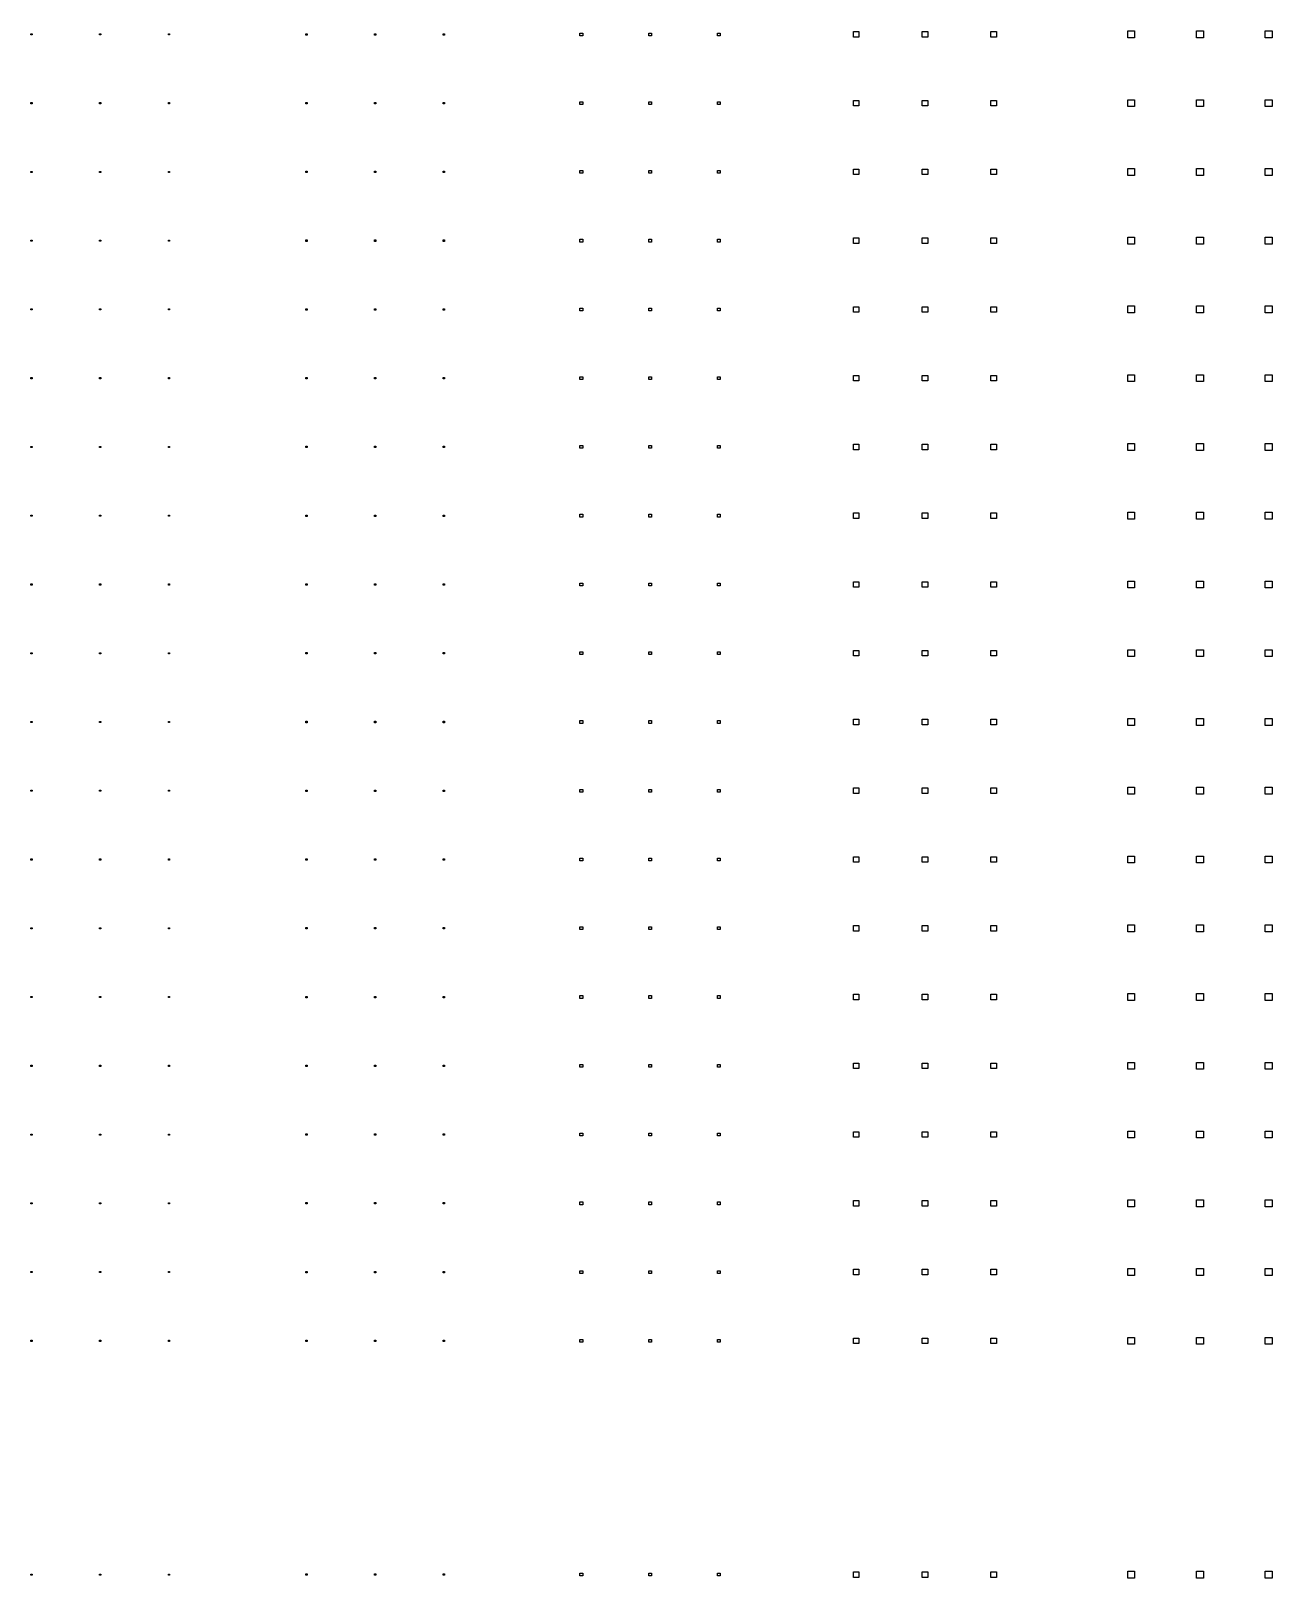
# Model space of a CAD drawing. Extents: x -21493 to 21493, y -12519 to 35265.
# Drawn here: x -9501 to -475, y -1048 to 10199 of the extents above; entities that cross this region are included whole.
import ezdxf

# ---------------------------------------------------------------- set-up
doc = ezdxf.new("R2010")
doc.units = 0
doc.layers.add('L0D0_0', color=1, linetype='CONTINUOUS')

msp = doc.modelspace()

# ---------------------------------------------------------------- linework, layer by layer
at = {"layer": 'L0D0_0'}
for points in [[(-9500.77, 10169.624), (-9500.77, 10177.621), (-9492.773, 10177.621), (-9492.773, 10169.624)], [(-9000.94, 10169.624), (-9000.94, 10177.621), (-8992.943, 10177.621), (-8992.943, 10169.624)], [(-8501.111, 10169.624), (-8501.111, 10177.621), (-8493.11, 10177.621), (-8493.11, 10169.624)], [(-7502.447, 10168.624), (-7502.447, 10178.62), (-7492.451, 10178.62), (-7492.451, 10168.624)], [(-7002.618, 10168.624), (-7002.618, 10178.62), (-6992.622, 10178.62), (-6992.622, 10168.624)], [(-6502.789, 10168.624), (-6502.789, 10178.62), (-6492.793, 10178.62), (-6492.793, 10168.624)], [(-5508.128, 10163.626), (-5508.128, 10183.618), (-5488.132, 10183.618), (-5488.132, 10163.626)], [(-5008.298, 10163.626), (-5008.298, 10183.618), (-4988.302, 10183.618), (-4988.302, 10163.626)], [(-4508.465, 10163.626), (-4508.465, 10183.618), (-4488.473, 10183.618), (-4488.473, 10163.626)], [(-3518.802, 10153.63), (-3518.802, 10193.618), (-3478.818, 10193.618), (-3478.818, 10153.63)], [(-3018.973, 10153.63), (-3018.973, 10193.618), (-2978.989, 10193.618), (-2978.989, 10153.63)], [(-2519.143, 10153.63), (-2519.143, 10193.618), (-2479.155, 10193.618), (-2479.155, 10153.63)], [(-1524.482, 10148.632), (-1524.482, 10198.616), (-1474.498, 10198.616), (-1474.498, 10148.632)], [(-1024.653, 10148.632), (-1024.653, 10198.616), (-974.669, 10198.616), (-974.669, 10148.632)], [(-524.824, 10148.632), (-524.824, 10198.616), (-474.839, 10198.616), (-474.839, 10148.632)], [(-9500.77, 9669.794), (-9500.77, 9677.791), (-9492.773, 9677.791), (-9492.773, 9669.794)], [(-9000.94, 9669.794), (-9000.94, 9677.791), (-8992.943, 9677.791), (-8992.943, 9669.794)], [(-8501.111, 9669.794), (-8501.111, 9677.791), (-8493.11, 9677.791), (-8493.11, 9669.794)], [(-7502.447, 9668.795), (-7502.447, 9678.791), (-7492.451, 9678.791), (-7492.451, 9668.795)], [(-7002.618, 9668.795), (-7002.618, 9678.791), (-6992.622, 9678.791), (-6992.622, 9668.795)], [(-6502.789, 9668.795), (-6502.789, 9678.791), (-6492.793, 9678.791), (-6492.793, 9668.795)], [(-5508.128, 9663.797), (-5508.128, 9683.789), (-5488.132, 9683.789), (-5488.132, 9663.797)], [(-5008.298, 9663.797), (-5008.298, 9683.789), (-4988.302, 9683.789), (-4988.302, 9663.797)], [(-4508.465, 9663.797), (-4508.465, 9683.789), (-4488.473, 9683.789), (-4488.473, 9663.797)], [(-3518.802, 9653.801), (-3518.802, 9693.785), (-3478.818, 9693.785), (-3478.818, 9653.801)], [(-3018.973, 9653.801), (-3018.973, 9693.785), (-2978.989, 9693.785), (-2978.989, 9653.801)], [(-2519.143, 9653.801), (-2519.143, 9693.785), (-2479.155, 9693.785), (-2479.155, 9653.801)], [(-1524.482, 9648.803), (-1524.482, 9698.787), (-1474.498, 9698.787), (-1474.498, 9648.803)], [(-1024.653, 9648.803), (-1024.653, 9698.787), (-974.669, 9698.787), (-974.669, 9648.803)], [(-524.824, 9648.803), (-524.824, 9698.787), (-474.839, 9698.787), (-474.839, 9648.803)], [(-9500.77, 9169.965), (-9500.77, 9177.962), (-9492.773, 9177.962), (-9492.773, 9169.965)], [(-9000.94, 9169.965), (-9000.94, 9177.962), (-8992.943, 9177.962), (-8992.943, 9169.965)], [(-8501.111, 9169.965), (-8501.111, 9177.962), (-8493.11, 9177.962), (-8493.11, 9169.965)], [(-7502.447, 9168.965), (-7502.447, 9178.961), (-7492.451, 9178.961), (-7492.451, 9168.965)], [(-7002.618, 9168.965), (-7002.618, 9178.961), (-6992.622, 9178.961), (-6992.622, 9168.965)], [(-6502.789, 9168.965), (-6502.789, 9178.961), (-6492.793, 9178.961), (-6492.793, 9168.965)], [(-5508.128, 9163.967), (-5508.128, 9183.959), (-5488.132, 9183.959), (-5488.132, 9163.967)], [(-5008.298, 9163.967), (-5008.298, 9183.959), (-4988.302, 9183.959), (-4988.302, 9163.967)], [(-4508.465, 9163.967), (-4508.465, 9183.959), (-4488.473, 9183.959), (-4488.473, 9163.967)], [(-3518.802, 9153.971), (-3518.802, 9193.955), (-3478.818, 9193.955), (-3478.818, 9153.971)], [(-3018.973, 9153.971), (-3018.973, 9193.955), (-2978.989, 9193.955), (-2978.989, 9153.971)], [(-2519.143, 9153.971), (-2519.143, 9193.955), (-2479.155, 9193.955), (-2479.155, 9153.971)], [(-1524.482, 9148.973), (-1524.482, 9198.953), (-1474.498, 9198.953), (-1474.498, 9148.973)], [(-1024.653, 9148.973), (-1024.653, 9198.953), (-974.669, 9198.953), (-974.669, 9148.973)], [(-524.824, 9148.973), (-524.824, 9198.953), (-474.839, 9198.953), (-474.839, 9148.973)], [(-9500.77, 8670.136), (-9500.77, 8678.132), (-9492.773, 8678.132), (-9492.773, 8670.136)], [(-9000.94, 8670.136), (-9000.94, 8678.132), (-8992.943, 8678.132), (-8992.943, 8670.136)], [(-8501.111, 8670.136), (-8501.111, 8678.132), (-8493.11, 8678.132), (-8493.11, 8670.136)], [(-7502.447, 8669.136), (-7502.447, 8679.132), (-7492.451, 8679.132), (-7492.451, 8669.136)], [(-7002.618, 8669.136), (-7002.618, 8679.132), (-6992.622, 8679.132), (-6992.622, 8669.136)], [(-6502.789, 8669.136), (-6502.789, 8679.132), (-6492.793, 8679.132), (-6492.793, 8669.136)], [(-5508.128, 8664.138), (-5508.128, 8684.13), (-5488.132, 8684.13), (-5488.132, 8664.138)], [(-5008.298, 8664.138), (-5008.298, 8684.13), (-4988.302, 8684.13), (-4988.302, 8664.138)], [(-4508.465, 8664.138), (-4508.465, 8684.13), (-4488.473, 8684.13), (-4488.473, 8664.138)], [(-3518.802, 8654.142), (-3518.802, 8694.126), (-3478.818, 8694.126), (-3478.818, 8654.142)], [(-3018.973, 8654.142), (-3018.973, 8694.126), (-2978.989, 8694.126), (-2978.989, 8654.142)], [(-2519.143, 8654.142), (-2519.143, 8694.126), (-2479.155, 8694.126), (-2479.155, 8654.142)], [(-1524.482, 8649.144), (-1524.482, 8699.124), (-1474.498, 8699.124), (-1474.498, 8649.144)], [(-1024.653, 8649.144), (-1024.653, 8699.124), (-974.669, 8699.124), (-974.669, 8649.144)], [(-524.824, 8649.144), (-524.824, 8699.124), (-474.839, 8699.124), (-474.839, 8649.144)], [(-9500.77, 8170.306), (-9500.77, 8178.303), (-9492.773, 8178.303), (-9492.773, 8170.306)], [(-9000.94, 8170.306), (-9000.94, 8178.303), (-8992.943, 8178.303), (-8992.943, 8170.306)], [(-8501.111, 8170.306), (-8501.111, 8178.303), (-8493.11, 8178.303), (-8493.11, 8170.306)], [(-7502.447, 8169.307), (-7502.447, 8179.303), (-7492.451, 8179.303), (-7492.451, 8169.307)], [(-7002.618, 8169.307), (-7002.618, 8179.303), (-6992.622, 8179.303), (-6992.622, 8169.307)], [(-6502.789, 8169.307), (-6502.789, 8179.303), (-6492.793, 8179.303), (-6492.793, 8169.307)], [(-5508.128, 8164.309), (-5508.128, 8184.301), (-5488.132, 8184.301), (-5488.132, 8164.309)], [(-5008.298, 8164.309), (-5008.298, 8184.301), (-4988.302, 8184.301), (-4988.302, 8164.309)], [(-4508.465, 8164.309), (-4508.465, 8184.301), (-4488.473, 8184.301), (-4488.473, 8164.309)], [(-3518.802, 8154.308), (-3518.802, 8194.297), (-3478.818, 8194.297), (-3478.818, 8154.308)], [(-3018.973, 8154.308), (-3018.973, 8194.297), (-2978.989, 8194.297), (-2978.989, 8154.308)], [(-2519.143, 8154.308), (-2519.143, 8194.297), (-2479.155, 8194.297), (-2479.155, 8154.308)], [(-1524.482, 8149.31), (-1524.482, 8199.295), (-1474.498, 8199.295), (-1474.498, 8149.31)], [(-1024.653, 8149.31), (-1024.653, 8199.295), (-974.669, 8199.295), (-974.669, 8149.31)], [(-524.824, 8149.31), (-524.824, 8199.295), (-474.839, 8199.295), (-474.839, 8149.31)], [(-9500.77, 7670.477), (-9500.77, 7678.474), (-9492.773, 7678.474), (-9492.773, 7670.477)], [(-9000.94, 7670.477), (-9000.94, 7678.474), (-8992.943, 7678.474), (-8992.943, 7670.477)], [(-8501.111, 7670.477), (-8501.111, 7678.474), (-8493.11, 7678.474), (-8493.11, 7670.477)], [(-7502.447, 7669.477), (-7502.447, 7679.473), (-7492.451, 7679.473), (-7492.451, 7669.477)], [(-7002.618, 7669.477), (-7002.618, 7679.473), (-6992.622, 7679.473), (-6992.622, 7669.477)], [(-6502.789, 7669.477), (-6502.789, 7679.473), (-6492.793, 7679.473), (-6492.793, 7669.477)], [(-5508.128, 7664.475), (-5508.128, 7684.471), (-5488.132, 7684.471), (-5488.132, 7664.475)], [(-5008.298, 7664.475), (-5008.298, 7684.471), (-4988.302, 7684.471), (-4988.302, 7664.475)], [(-4508.465, 7664.475), (-4508.465, 7684.471), (-4488.473, 7684.471), (-4488.473, 7664.475)], [(-3518.802, 7654.479), (-3518.802, 7694.467), (-3478.818, 7694.467), (-3478.818, 7654.479)], [(-3018.973, 7654.479), (-3018.973, 7694.467), (-2978.989, 7694.467), (-2978.989, 7654.479)], [(-2519.143, 7654.479), (-2519.143, 7694.467), (-2479.155, 7694.467), (-2479.155, 7654.479)], [(-1524.482, 7649.481), (-1524.482, 7699.465), (-1474.498, 7699.465), (-1474.498, 7649.481)], [(-1024.653, 7649.481), (-1024.653, 7699.465), (-974.669, 7699.465), (-974.669, 7649.481)], [(-524.824, 7649.481), (-524.824, 7699.465), (-474.839, 7699.465), (-474.839, 7649.481)], [(-1524.482, 7149.652), (-1524.482, 7199.636), (-1474.498, 7199.636), (-1474.498, 7149.652)], [(-1024.653, 7149.652), (-1024.653, 7199.636), (-974.669, 7199.636), (-974.669, 7149.652)], [(-524.824, 7149.652), (-524.824, 7199.636), (-474.839, 7199.636), (-474.839, 7149.652)], [(-9500.77, 7170.643), (-9500.77, 7178.64), (-9492.773, 7178.64), (-9492.773, 7170.643)], [(-9000.94, 7170.643), (-9000.94, 7178.64), (-8992.943, 7178.64), (-8992.943, 7170.643)], [(-8501.111, 7170.643), (-8501.111, 7178.64), (-8493.11, 7178.64), (-8493.11, 7170.643)], [(-7502.447, 7169.644), (-7502.447, 7179.644), (-7492.451, 7179.644), (-7492.451, 7169.644)], [(-7002.618, 7169.644), (-7002.618, 7179.644), (-6992.622, 7179.644), (-6992.622, 7169.644)], [(-6502.789, 7169.644), (-6502.789, 7179.644), (-6492.793, 7179.644), (-6492.793, 7169.644)], [(-5508.128, 7164.646), (-5508.128, 7184.642), (-5488.132, 7184.642), (-5488.132, 7164.646)], [(-5008.298, 7164.646), (-5008.298, 7184.642), (-4988.302, 7184.642), (-4988.302, 7164.646)], [(-4508.465, 7164.646), (-4508.465, 7184.642), (-4488.473, 7184.642), (-4488.473, 7164.646)], [(-3518.802, 7154.65), (-3518.802, 7194.638), (-3478.818, 7194.638), (-3478.818, 7154.65)], [(-3018.973, 7154.65), (-3018.973, 7194.638), (-2978.989, 7194.638), (-2978.989, 7154.65)], [(-2519.143, 7154.65), (-2519.143, 7194.638), (-2479.155, 7194.638), (-2479.155, 7154.65)], [(-9500.77, 6670.814), (-9500.77, 6678.811), (-9492.773, 6678.811), (-9492.773, 6670.814)], [(-9000.94, 6670.814), (-9000.94, 6678.811), (-8992.943, 6678.811), (-8992.943, 6670.814)], [(-8501.111, 6670.814), (-8501.111, 6678.811), (-8493.11, 6678.811), (-8493.11, 6670.814)], [(-7502.447, 6669.814), (-7502.447, 6679.81), (-7492.451, 6679.81), (-7492.451, 6669.814)], [(-7002.618, 6669.814), (-7002.618, 6679.81), (-6992.622, 6679.81), (-6992.622, 6669.814)], [(-6502.789, 6669.814), (-6502.789, 6679.81), (-6492.793, 6679.81), (-6492.793, 6669.814)], [(-5508.128, 6664.816), (-5508.128, 6684.808), (-5488.132, 6684.808), (-5488.132, 6664.816)], [(-5008.298, 6664.816), (-5008.298, 6684.808), (-4988.302, 6684.808), (-4988.302, 6664.816)], [(-4508.465, 6664.816), (-4508.465, 6684.808), (-4488.473, 6684.808), (-4488.473, 6664.816)], [(-3518.802, 6654.82), (-3518.802, 6694.808), (-3478.818, 6694.808), (-3478.818, 6654.82)], [(-3018.973, 6654.82), (-3018.973, 6694.808), (-2978.989, 6694.808), (-2978.989, 6654.82)], [(-2519.143, 6654.82), (-2519.143, 6694.808), (-2479.155, 6694.808), (-2479.155, 6654.82)], [(-1524.482, 6649.822), (-1524.482, 6699.806), (-1474.498, 6699.806), (-1474.498, 6649.822)], [(-1024.653, 6649.822), (-1024.653, 6699.806), (-974.669, 6699.806), (-974.669, 6649.822)], [(-524.824, 6649.822), (-524.824, 6699.806), (-474.839, 6699.806), (-474.839, 6649.822)], [(-3518.802, 6154.991), (-3518.802, 6194.975), (-3478.818, 6194.975), (-3478.818, 6154.991)], [(-3018.973, 6154.991), (-3018.973, 6194.975), (-2978.989, 6194.975), (-2978.989, 6154.991)], [(-2519.143, 6154.991), (-2519.143, 6194.975), (-2479.155, 6194.975), (-2479.155, 6154.991)], [(-1524.482, 6149.993), (-1524.482, 6199.973), (-1474.498, 6199.973), (-1474.498, 6149.993)], [(-1024.653, 6149.993), (-1024.653, 6199.973), (-974.669, 6199.973), (-974.669, 6149.993)], [(-524.824, 6149.993), (-524.824, 6199.973), (-474.839, 6199.973), (-474.839, 6149.993)], [(-9500.77, 6170.984), (-9500.77, 6178.981), (-9492.773, 6178.981), (-9492.773, 6170.984)], [(-9000.94, 6170.984), (-9000.94, 6178.981), (-8992.943, 6178.981), (-8992.943, 6170.984)], [(-8501.111, 6170.984), (-8501.111, 6178.981), (-8493.11, 6178.981), (-8493.11, 6170.984)], [(-7502.447, 6169.985), (-7502.447, 6179.981), (-7492.451, 6179.981), (-7492.451, 6169.985)], [(-7002.618, 6169.985), (-7002.618, 6179.981), (-6992.622, 6179.981), (-6992.622, 6169.985)], [(-6502.789, 6169.985), (-6502.789, 6179.981), (-6492.793, 6179.981), (-6492.793, 6169.985)], [(-5508.128, 6164.987), (-5508.128, 6184.979), (-5488.132, 6184.979), (-5488.132, 6164.987)], [(-5008.298, 6164.987), (-5008.298, 6184.979), (-4988.302, 6184.979), (-4988.302, 6164.987)], [(-4508.465, 6164.987), (-4508.465, 6184.979), (-4488.473, 6184.979), (-4488.473, 6164.987)], [(-9500.77, 5671.155), (-9500.77, 5679.152), (-9492.773, 5679.152), (-9492.773, 5671.155)], [(-9000.94, 5671.155), (-9000.94, 5679.152), (-8992.943, 5679.152), (-8992.943, 5671.155)], [(-8501.111, 5671.155), (-8501.111, 5679.152), (-8493.11, 5679.152), (-8493.11, 5671.155)], [(-7502.447, 5670.155), (-7502.447, 5680.151), (-7492.451, 5680.151), (-7492.451, 5670.155)], [(-7002.618, 5670.155), (-7002.618, 5680.151), (-6992.622, 5680.151), (-6992.622, 5670.155)], [(-6502.789, 5670.155), (-6502.789, 5680.151), (-6492.793, 5680.151), (-6492.793, 5670.155)], [(-5508.128, 5665.157), (-5508.128, 5685.149), (-5488.132, 5685.149), (-5488.132, 5665.157)], [(-5008.298, 5665.157), (-5008.298, 5685.149), (-4988.302, 5685.149), (-4988.302, 5665.157)], [(-4508.465, 5665.157), (-4508.465, 5685.149), (-4488.473, 5685.149), (-4488.473, 5665.157)], [(-3518.802, 5655.161), (-3518.802, 5695.145), (-3478.818, 5695.145), (-3478.818, 5655.161)], [(-3018.973, 5655.161), (-3018.973, 5695.145), (-2978.989, 5695.145), (-2978.989, 5655.161)], [(-2519.143, 5655.161), (-2519.143, 5695.145), (-2479.155, 5695.145), (-2479.155, 5655.161)], [(-1524.482, 5650.163), (-1524.482, 5700.143), (-1474.498, 5700.143), (-1474.498, 5650.163)], [(-1024.653, 5650.163), (-1024.653, 5700.143), (-974.669, 5700.143), (-974.669, 5650.163)], [(-524.824, 5650.163), (-524.824, 5700.143), (-474.839, 5700.143), (-474.839, 5650.163)], [(-9500.77, 5171.326), (-9500.77, 5179.322), (-9492.773, 5179.322), (-9492.773, 5171.326)], [(-9000.94, 5171.326), (-9000.94, 5179.322), (-8992.943, 5179.322), (-8992.943, 5171.326)], [(-8501.111, 5171.326), (-8501.111, 5179.322), (-8493.11, 5179.322), (-8493.11, 5171.326)], [(-7502.447, 5170.326), (-7502.447, 5180.322), (-7492.451, 5180.322), (-7492.451, 5170.326)], [(-7002.618, 5170.326), (-7002.618, 5180.322), (-6992.622, 5180.322), (-6992.622, 5170.326)], [(-6502.789, 5170.326), (-6502.789, 5180.322), (-6492.793, 5180.322), (-6492.793, 5170.326)], [(-5508.128, 5165.328), (-5508.128, 5185.32), (-5488.132, 5185.32), (-5488.132, 5165.328)], [(-5008.298, 5165.328), (-5008.298, 5185.32), (-4988.302, 5185.32), (-4988.302, 5165.328)], [(-4508.465, 5165.328), (-4508.465, 5185.32), (-4488.473, 5185.32), (-4488.473, 5165.328)], [(-3518.802, 5155.332), (-3518.802, 5195.316), (-3478.818, 5195.316), (-3478.818, 5155.332)], [(-3018.973, 5155.332), (-3018.973, 5195.316), (-2978.989, 5195.316), (-2978.989, 5155.332)], [(-2519.143, 5155.332), (-2519.143, 5195.316), (-2479.155, 5195.316), (-2479.155, 5155.332)], [(-1524.482, 5150.33), (-1524.482, 5200.314), (-1474.498, 5200.314), (-1474.498, 5150.33)], [(-1024.653, 5150.33), (-1024.653, 5200.314), (-974.669, 5200.314), (-974.669, 5150.33)], [(-524.824, 5150.33), (-524.824, 5200.314), (-474.839, 5200.314), (-474.839, 5150.33)], [(-9500.77, 4671.496), (-9500.77, 4679.493), (-9492.773, 4679.493), (-9492.773, 4671.496)], [(-9000.94, 4671.496), (-9000.94, 4679.493), (-8992.943, 4679.493), (-8992.943, 4671.496)], [(-8501.111, 4671.496), (-8501.111, 4679.493), (-8493.11, 4679.493), (-8493.11, 4671.496)], [(-7502.447, 4670.497), (-7502.447, 4680.493), (-7492.451, 4680.493), (-7492.451, 4670.497)], [(-7002.618, 4670.497), (-7002.618, 4680.493), (-6992.622, 4680.493), (-6992.622, 4670.497)], [(-6502.789, 4670.497), (-6502.789, 4680.493), (-6492.793, 4680.493), (-6492.793, 4670.497)], [(-5508.128, 4665.499), (-5508.128, 4685.491), (-5488.132, 4685.491), (-5488.132, 4665.499)], [(-5008.298, 4665.499), (-5008.298, 4685.491), (-4988.302, 4685.491), (-4988.302, 4665.499)], [(-4508.465, 4665.499), (-4508.465, 4685.491), (-4488.473, 4685.491), (-4488.473, 4665.499)], [(-3518.802, 4655.498), (-3518.802, 4695.487), (-3478.818, 4695.487), (-3478.818, 4655.498)], [(-3018.973, 4655.498), (-3018.973, 4695.487), (-2978.989, 4695.487), (-2978.989, 4655.498)], [(-2519.143, 4655.498), (-2519.143, 4695.487), (-2479.155, 4695.487), (-2479.155, 4655.498)], [(-1524.482, 4650.5), (-1524.482, 4700.485), (-1474.498, 4700.485), (-1474.498, 4650.5)], [(-1024.653, 4650.5), (-1024.653, 4700.485), (-974.669, 4700.485), (-974.669, 4650.5)], [(-524.824, 4650.5), (-524.824, 4700.485), (-474.839, 4700.485), (-474.839, 4650.5)], [(-9500.77, 4171.663), (-9500.77, 4179.664), (-9492.773, 4179.664), (-9492.773, 4171.663)], [(-9000.94, 4171.663), (-9000.94, 4179.664), (-8992.943, 4179.664), (-8992.943, 4171.663)], [(-8501.111, 4171.663), (-8501.111, 4179.664), (-8493.11, 4179.664), (-8493.11, 4171.663)], [(-7502.447, 4170.663), (-7502.447, 4180.663), (-7492.451, 4180.663), (-7492.451, 4170.663)], [(-7002.618, 4170.663), (-7002.618, 4180.663), (-6992.622, 4180.663), (-6992.622, 4170.663)], [(-6502.789, 4170.663), (-6502.789, 4180.663), (-6492.793, 4180.663), (-6492.793, 4170.663)], [(-5508.128, 4165.665), (-5508.128, 4185.661), (-5488.132, 4185.661), (-5488.132, 4165.665)], [(-5008.298, 4165.665), (-5008.298, 4185.661), (-4988.302, 4185.661), (-4988.302, 4165.665)], [(-4508.465, 4165.665), (-4508.465, 4185.661), (-4488.473, 4185.661), (-4488.473, 4165.665)], [(-3518.802, 4155.669), (-3518.802, 4195.657), (-3478.818, 4195.657), (-3478.818, 4155.669)], [(-3018.973, 4155.669), (-3018.973, 4195.657), (-2978.989, 4195.657), (-2978.989, 4155.669)], [(-2519.143, 4155.669), (-2519.143, 4195.657), (-2479.155, 4195.657), (-2479.155, 4155.669)], [(-1524.482, 4150.671), (-1524.482, 4200.655), (-1474.498, 4200.655), (-1474.498, 4150.671)], [(-1024.653, 4150.671), (-1024.653, 4200.655), (-974.669, 4200.655), (-974.669, 4150.671)], [(-524.824, 4150.671), (-524.824, 4200.655), (-474.839, 4200.655), (-474.839, 4150.671)], [(-9500.77, 3671.833), (-9500.77, 3679.83), (-9492.773, 3679.83), (-9492.773, 3671.833)], [(-9000.94, 3671.833), (-9000.94, 3679.83), (-8992.943, 3679.83), (-8992.943, 3671.833)], [(-8501.111, 3671.833), (-8501.111, 3679.83), (-8493.11, 3679.83), (-8493.11, 3671.833)], [(-7502.447, 3670.834), (-7502.447, 3680.83), (-7492.451, 3680.83), (-7492.451, 3670.834)], [(-7002.618, 3670.834), (-7002.618, 3680.83), (-6992.622, 3680.83), (-6992.622, 3670.834)], [(-6502.789, 3670.834), (-6502.789, 3680.83), (-6492.793, 3680.83), (-6492.793, 3670.834)], [(-5508.128, 3665.836), (-5508.128, 3685.832), (-5488.132, 3685.832), (-5488.132, 3665.836)], [(-5008.298, 3665.836), (-5008.298, 3685.832), (-4988.302, 3685.832), (-4988.302, 3665.836)], [(-4508.465, 3665.836), (-4508.465, 3685.832), (-4488.473, 3685.832), (-4488.473, 3665.836)], [(-3518.802, 3655.84), (-3518.802, 3695.828), (-3478.818, 3695.828), (-3478.818, 3655.84)], [(-3018.973, 3655.84), (-3018.973, 3695.828), (-2978.989, 3695.828), (-2978.989, 3655.84)], [(-2519.143, 3655.84), (-2519.143, 3695.828), (-2479.155, 3695.828), (-2479.155, 3655.84)], [(-1524.482, 3650.842), (-1524.482, 3700.826), (-1474.498, 3700.826), (-1474.498, 3650.842)], [(-1024.653, 3650.842), (-1024.653, 3700.826), (-974.669, 3700.826), (-974.669, 3650.842)], [(-524.824, 3650.842), (-524.824, 3700.826), (-474.839, 3700.826), (-474.839, 3650.842)], [(-9500.77, 3172.004), (-9500.77, 3180.001), (-9492.773, 3180.001), (-9492.773, 3172.004)], [(-9000.94, 3172.004), (-9000.94, 3180.001), (-8992.943, 3180.001), (-8992.943, 3172.004)], [(-8501.111, 3172.004), (-8501.111, 3180.001), (-8493.11, 3180.001), (-8493.11, 3172.004)], [(-7502.447, 3171.004), (-7502.447, 3181), (-7492.451, 3181), (-7492.451, 3171.004)], [(-7002.618, 3171.004), (-7002.618, 3181), (-6992.622, 3181), (-6992.622, 3171.004)], [(-6502.789, 3171.004), (-6502.789, 3181), (-6492.793, 3181), (-6492.793, 3171.004)], [(-5508.128, 3166.006), (-5508.128, 3185.998), (-5488.132, 3185.998), (-5488.132, 3166.006)], [(-5008.298, 3166.006), (-5008.298, 3185.998), (-4988.302, 3185.998), (-4988.302, 3166.006)], [(-4508.465, 3166.006), (-4508.465, 3185.998), (-4488.473, 3185.998), (-4488.473, 3166.006)], [(-3518.802, 3156.01), (-3518.802, 3195.998), (-3478.818, 3195.998), (-3478.818, 3156.01)], [(-3018.973, 3156.01), (-3018.973, 3195.998), (-2978.989, 3195.998), (-2978.989, 3156.01)], [(-2519.143, 3156.01), (-2519.143, 3195.998), (-2479.155, 3195.998), (-2479.155, 3156.01)], [(-1524.482, 3151.012), (-1524.482, 3200.996), (-1474.498, 3200.996), (-1474.498, 3151.012)], [(-1024.653, 3151.012), (-1024.653, 3200.996), (-974.669, 3200.996), (-974.669, 3151.012)], [(-524.824, 3151.012), (-524.824, 3200.996), (-474.839, 3200.996), (-474.839, 3151.012)], [(-1524.482, 2651.183), (-1524.482, 2701.163), (-1474.498, 2701.163), (-1474.498, 2651.183)], [(-1024.653, 2651.183), (-1024.653, 2701.163), (-974.669, 2701.163), (-974.669, 2651.183)], [(-524.824, 2651.183), (-524.824, 2701.163), (-474.839, 2701.163), (-474.839, 2651.183)], [(-9500.77, 2672.174), (-9500.77, 2680.171), (-9492.773, 2680.171), (-9492.773, 2672.174)], [(-9000.94, 2672.174), (-9000.94, 2680.171), (-8992.943, 2680.171), (-8992.943, 2672.174)], [(-8501.111, 2672.174), (-8501.111, 2680.171), (-8493.11, 2680.171), (-8493.11, 2672.174)], [(-7502.447, 2671.175), (-7502.447, 2681.171), (-7492.451, 2681.171), (-7492.451, 2671.175)], [(-7002.618, 2671.175), (-7002.618, 2681.171), (-6992.622, 2681.171), (-6992.622, 2671.175)], [(-6502.789, 2671.175), (-6502.789, 2681.171), (-6492.793, 2681.171), (-6492.793, 2671.175)], [(-5508.128, 2666.177), (-5508.128, 2686.169), (-5488.132, 2686.169), (-5488.132, 2666.177)], [(-5008.298, 2666.177), (-5008.298, 2686.169), (-4988.302, 2686.169), (-4988.302, 2666.177)], [(-4508.465, 2666.177), (-4508.465, 2686.169), (-4488.473, 2686.169), (-4488.473, 2666.177)], [(-3518.802, 2656.181), (-3518.802, 2696.165), (-3478.818, 2696.165), (-3478.818, 2656.181)], [(-3018.973, 2656.181), (-3018.973, 2696.165), (-2978.989, 2696.165), (-2978.989, 2656.181)], [(-2519.143, 2656.181), (-2519.143, 2696.165), (-2479.155, 2696.165), (-2479.155, 2656.181)], [(-9500.77, 2172.345), (-9500.77, 2180.342), (-9492.773, 2180.342), (-9492.773, 2172.345)], [(-9000.94, 2172.345), (-9000.94, 2180.342), (-8992.943, 2180.342), (-8992.943, 2172.345)], [(-8501.111, 2172.345), (-8501.111, 2180.342), (-8493.11, 2180.342), (-8493.11, 2172.345)], [(-7502.447, 2171.345), (-7502.447, 2181.341), (-7492.451, 2181.341), (-7492.451, 2171.345)], [(-7002.618, 2171.345), (-7002.618, 2181.341), (-6992.622, 2181.341), (-6992.622, 2171.345)], [(-6502.789, 2171.345), (-6502.789, 2181.341), (-6492.793, 2181.341), (-6492.793, 2171.345)], [(-5508.128, 2166.347), (-5508.128, 2186.339), (-5488.132, 2186.339), (-5488.132, 2166.347)], [(-5008.298, 2166.347), (-5008.298, 2186.339), (-4988.302, 2186.339), (-4988.302, 2166.347)], [(-4508.465, 2166.347), (-4508.465, 2186.339), (-4488.473, 2186.339), (-4488.473, 2166.347)], [(-3518.802, 2156.351), (-3518.802, 2196.335), (-3478.818, 2196.335), (-3478.818, 2156.351)], [(-3018.973, 2156.351), (-3018.973, 2196.335), (-2978.989, 2196.335), (-2978.989, 2156.351)], [(-2519.143, 2156.351), (-2519.143, 2196.335), (-2479.155, 2196.335), (-2479.155, 2156.351)], [(-1524.482, 2151.353), (-1524.482, 2201.333), (-1474.498, 2201.333), (-1474.498, 2151.353)], [(-1024.653, 2151.353), (-1024.653, 2201.333), (-974.669, 2201.333), (-974.669, 2151.353)], [(-524.824, 2151.353), (-524.824, 2201.333), (-474.839, 2201.333), (-474.839, 2151.353)], [(-3518.802, 1656.522), (-3518.802, 1696.506), (-3478.818, 1696.506), (-3478.818, 1656.522)], [(-3018.973, 1656.522), (-3018.973, 1696.506), (-2978.989, 1696.506), (-2978.989, 1656.522)], [(-2519.143, 1656.522), (-2519.143, 1696.506), (-2479.155, 1696.506), (-2479.155, 1656.522)], [(-1524.482, 1651.52), (-1524.482, 1701.504), (-1474.498, 1701.504), (-1474.498, 1651.52)], [(-1024.653, 1651.52), (-1024.653, 1701.504), (-974.669, 1701.504), (-974.669, 1651.52)], [(-524.824, 1651.52), (-524.824, 1701.504), (-474.839, 1701.504), (-474.839, 1651.52)], [(-9500.77, 1672.516), (-9500.77, 1680.512), (-9492.773, 1680.512), (-9492.773, 1672.516)], [(-9000.94, 1672.516), (-9000.94, 1680.512), (-8992.943, 1680.512), (-8992.943, 1672.516)], [(-8501.111, 1672.516), (-8501.111, 1680.512), (-8493.11, 1680.512), (-8493.11, 1672.516)], [(-7502.447, 1671.516), (-7502.447, 1681.512), (-7492.451, 1681.512), (-7492.451, 1671.516)], [(-7002.618, 1671.516), (-7002.618, 1681.512), (-6992.622, 1681.512), (-6992.622, 1671.516)], [(-6502.789, 1671.516), (-6502.789, 1681.512), (-6492.793, 1681.512), (-6492.793, 1671.516)], [(-5508.128, 1666.518), (-5508.128, 1686.51), (-5488.132, 1686.51), (-5488.132, 1666.518)], [(-5008.298, 1666.518), (-5008.298, 1686.51), (-4988.302, 1686.51), (-4988.302, 1666.518)], [(-4508.465, 1666.518), (-4508.465, 1686.51), (-4488.473, 1686.51), (-4488.473, 1666.518)], [(-9500.77, 1172.686), (-9500.77, 1180.683), (-9492.773, 1180.683), (-9492.773, 1172.686)], [(-9000.94, 1172.686), (-9000.94, 1180.683), (-8992.943, 1180.683), (-8992.943, 1172.686)], [(-8501.111, 1172.686), (-8501.111, 1180.683), (-8493.11, 1180.683), (-8493.11, 1172.686)], [(-7502.447, 1171.687), (-7502.447, 1181.683), (-7492.451, 1181.683), (-7492.451, 1171.687)], [(-7002.618, 1171.687), (-7002.618, 1181.683), (-6992.622, 1181.683), (-6992.622, 1171.687)], [(-6502.789, 1171.687), (-6502.789, 1181.683), (-6492.793, 1181.683), (-6492.793, 1171.687)], [(-5508.128, 1166.689), (-5508.128, 1186.681), (-5488.132, 1186.681), (-5488.132, 1166.689)], [(-5008.298, 1166.689), (-5008.298, 1186.681), (-4988.302, 1186.681), (-4988.302, 1166.689)], [(-4508.465, 1166.689), (-4508.465, 1186.681), (-4488.473, 1186.681), (-4488.473, 1166.689)], [(-3518.802, 1156.688), (-3518.802, 1196.677), (-3478.818, 1196.677), (-3478.818, 1156.688)], [(-3018.973, 1156.688), (-3018.973, 1196.677), (-2978.989, 1196.677), (-2978.989, 1156.688)], [(-2519.143, 1156.688), (-2519.143, 1196.677), (-2479.155, 1196.677), (-2479.155, 1156.688)], [(-1524.482, 1151.69), (-1524.482, 1201.675), (-1474.498, 1201.675), (-1474.498, 1151.69)], [(-1024.653, 1151.69), (-1024.653, 1201.675), (-974.669, 1201.675), (-974.669, 1151.69)], [(-524.824, 1151.69), (-524.824, 1201.675), (-474.839, 1201.675), (-474.839, 1151.69)], [(-9500.77, 672.853), (-9500.77, 680.854), (-9492.773, 680.854), (-9492.773, 672.853)], [(-9000.94, 672.853), (-9000.94, 680.854), (-8992.943, 680.854), (-8992.943, 672.853)], [(-8501.111, 672.853), (-8501.111, 680.854), (-8493.11, 680.854), (-8493.11, 672.853)], [(-7502.447, 671.853), (-7502.447, 681.853), (-7492.451, 681.853), (-7492.451, 671.853)], [(-7002.618, 671.853), (-7002.618, 681.853), (-6992.622, 681.853), (-6992.622, 671.853)], [(-6502.789, 671.853), (-6502.789, 681.853), (-6492.793, 681.853), (-6492.793, 671.853)], [(-5508.128, 666.855), (-5508.128, 686.851), (-5488.132, 686.851), (-5488.132, 666.855)], [(-5008.298, 666.855), (-5008.298, 686.851), (-4988.302, 686.851), (-4988.302, 666.855)], [(-4508.465, 666.855), (-4508.465, 686.851), (-4488.473, 686.851), (-4488.473, 666.855)], [(-3518.802, 656.859), (-3518.802, 696.847), (-3478.818, 696.847), (-3478.818, 656.859)], [(-3018.973, 656.859), (-3018.973, 696.847), (-2978.989, 696.847), (-2978.989, 656.859)], [(-2519.143, 656.859), (-2519.143, 696.847), (-2479.155, 696.847), (-2479.155, 656.859)], [(-1524.482, 651.861), (-1524.482, 701.845), (-1474.498, 701.845), (-1474.498, 651.861)], [(-1024.653, 651.861), (-1024.653, 701.845), (-974.669, 701.845), (-974.669, 651.861)], [(-524.824, 651.861), (-524.824, 701.845), (-474.839, 701.845), (-474.839, 651.861)], [(-3518.802, -1042.562), (-3518.802, -1002.578), (-3478.818, -1002.578), (-3478.818, -1042.562)], [(-3018.973, -1042.562), (-3018.973, -1002.578), (-2978.989, -1002.578), (-2978.989, -1042.562)], [(-2519.143, -1042.562), (-2519.143, -1002.578), (-2479.155, -1002.578), (-2479.155, -1042.562)], [(-1524.482, -1047.56), (-1524.482, -997.576), (-1474.498, -997.576), (-1474.498, -1047.56)], [(-1024.653, -1047.56), (-1024.653, -997.576), (-974.669, -997.576), (-974.669, -1047.56)], [(-524.824, -1047.56), (-524.824, -997.576), (-474.839, -997.576), (-474.839, -1047.56)], [(-9500.77, -1026.568), (-9500.77, -1018.571), (-9492.773, -1018.571), (-9492.773, -1026.568)], [(-9000.94, -1026.568), (-9000.94, -1018.571), (-8992.943, -1018.571), (-8992.943, -1026.568)], [(-8501.111, -1026.568), (-8501.111, -1018.571), (-8493.11, -1018.571), (-8493.11, -1026.568)], [(-7502.447, -1027.568), (-7502.447, -1017.572), (-7492.451, -1017.572), (-7492.451, -1027.568)], [(-7002.618, -1027.568), (-7002.618, -1017.572), (-6992.622, -1017.572), (-6992.622, -1027.568)], [(-6502.789, -1027.568), (-6502.789, -1017.572), (-6492.793, -1017.572), (-6492.793, -1027.568)], [(-5508.128, -1032.566), (-5508.128, -1012.574), (-5488.132, -1012.574), (-5488.132, -1032.566)], [(-5008.298, -1032.566), (-5008.298, -1012.574), (-4988.302, -1012.574), (-4988.302, -1032.566)], [(-4508.465, -1032.566), (-4508.465, -1012.574), (-4488.473, -1012.574), (-4488.473, -1032.566)]]:
    msp.add_lwpolyline(points, close=True, dxfattribs=at)

doc.saveas('drawing.dxf')
